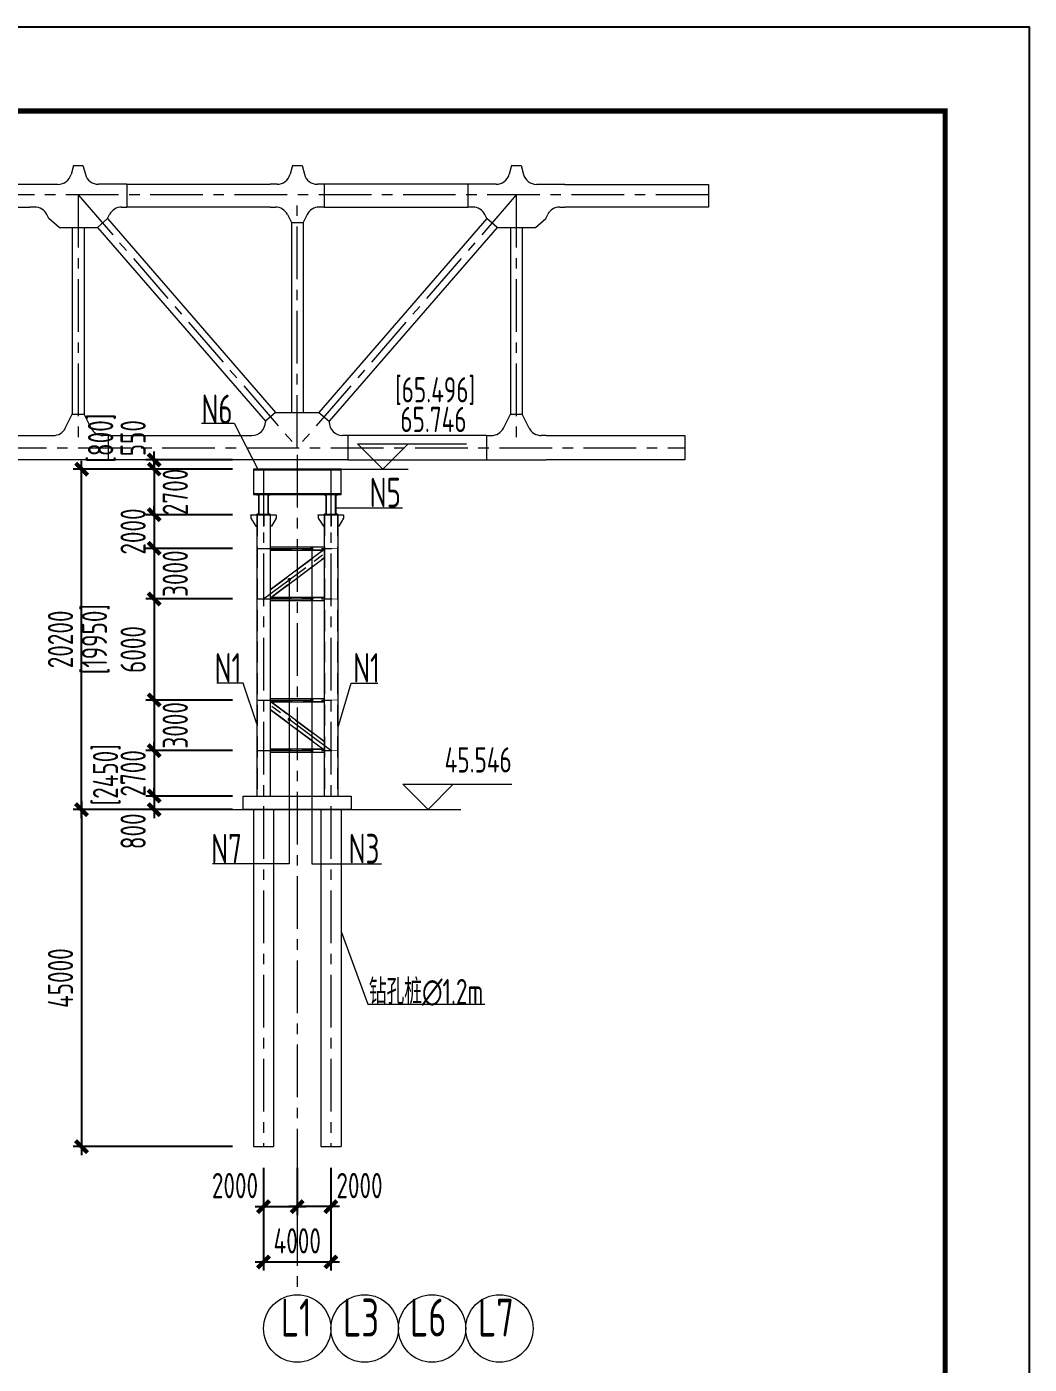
# Model space of a CAD drawing. Extents: x -2876908 to 633791, y -1383861 to 872234.
# Drawn here: x -1129054 to -1069560, y -561891 to -482523 of the extents above; entities that cross this region are included whole.
import ezdxf
from ezdxf.enums import TextEntityAlignment as Align

# ---------------------------------------------------------------- set-up
doc = ezdxf.new("R2010")
doc.units = 0
doc.header["$LTSCALE"] = 5
doc.header["$MEASUREMENT"] = 0
for name, pattern in [('CENTER', [2, 1.25, -0.25, 0.25, -0.25]), ('DASH', [0.35, 0.25, -0.1]), ('DASHED', [0.75, 0.5, -0.25])]:
    doc.linetypes.add(name, pattern=pattern)
doc.layers.get('0').update_dxf_attribs({"linetype": 'CONTINUOUS', "lineweight": 25})
doc.layers.get('DEFPOINTS').update_dxf_attribs({"color": 35, "linetype": 'CONTINUOUS', "lineweight": 13})
for name, color, linetype, lineweight in [('1粗实线', 1, 'CONTINUOUS', 30), ('3中心线', 6, 'CENTER', 18), ('4虚线', 2, 'DASHED', 18), ('5标注', 3, 'CONTINUOUS', 15), ('7边界线', 8, 'CONTINUOUS', 15), ('8轮廓线', 4, 'CONTINUOUS', 15), ('DIM', 3, 'CONTINUOUS', 0), ('HFZT', 5, 'CONTINUOUS', 15), ('REIND', 1, 'CONTINUOUS', 0), ('THIN', 7, 'CONTINUOUS', 0)]:
    doc.layers.add(name, color=color, linetype=linetype, lineweight=lineweight)
doc.styles.add('TSSD_Dimension', font='tssdeng.shx', dxfattribs={"width": 0.7, "bigfont": 'hztxt.shx'})
doc.styles.add('TSSD_NORM', font='tssdeng.shx', dxfattribs={"width": 0.7, "bigfont": 'hztxt.shx'})
doc.dimstyles.new('SJSYB-(50)$7', dxfattribs={"dimscale": 50, "dimtxt": 3.5, "dimasz": 1.5, "dimexe": 1, "dimexo": 1, "dimgap": 0.65, "dimtad": 1, "dimdec": 0, "dimzin": 0, "dimdsep": 46, "dimtxsty": 'TSSD_NORM', "dimblk": 'OBLIQUE', "dimcen": 0, "dimclrd": 256, "dimclre": 256, "dimclrt": 7, "dimadec": 0, "dimazin": 0, "dimtfac": 1, "dimtdec": 0, "dimtmove": 1, "dimatfit": 3, "dimldrblk": 'NONE', "dimfxl": 4, "dimfxlon": 1, "dimtolj": 1, "dimtzin": 0, "dimlwd": -1, "dimlwe": -1, "dimarcsym": 0})
doc.dimstyles.new('TSSD_100_100', dxfattribs={"dimtxt": 300, "dimasz": 100, "dimexe": 100, "dimexo": 250, "dimgap": 100, "dimtad": 1, "dimdec": 0, "dimzin": 0, "dimdsep": 46, "dimtxsty": 'TSSD_Dimension', "dimblk": 'ARCHTICK', "dimblk1": 'ARCHTICK', "dimblk2": 'ARCHTICK', "dimcen": 0, "dimdle": 100, "dimclrt": 7, "dimadec": 0, "dimazin": 0, "dimtfac": 1, "dimtdec": 0, "dimtix": 1, "dimtmove": 2, "dimatfit": 3, "dimfxl": 1, "dimtolj": 1, "dimtzin": 0, "dimarcsym": 0})

# ---------------------------------------------------------------- blocks, each defined once
blk = doc.blocks.new('施工设计图框')
at = {"color": 7, "linetype": 'Continuous'}
blk.add_lwpolyline([(-395.5, -13.5), (-395.5, 283.5), (24.5, 283.5), (24.5, -13.5), (-395.5, -13.5)], dxfattribs=at)
at = {"layer": '1粗实线', "color": 7, "linetype": 'Continuous', "const_width": 0.6}
blk.add_lwpolyline([(-370.5, -3.5), (-370.5, 273.5), (14.5, 273.5), (14.5, -3.5), (-370.5, -3.5)], dxfattribs=at)
at = {"layer": 'HFZT', "color": 2, "style": 'TSSD_NORM', "width": 0.7}
for tag, height, p in [('比例尺', 2.5, (7.25, 17.5)), ('图号', 2.5, (-20.49, 3.5)), ('日期', 2.5, (7.25, 3.5)), ('图名', 4, (-76.24, 0.75))]:
    blk.add_attdef(tag, text='', height=height, dxfattribs=at).set_placement(p, align=Align.MIDDLE)
blk = doc.blocks.new('LD')
at = {"layer": '3中心线', "ltscale": 500}
for p, q in [((-1150479, 4371), (-1199282, 4371)), ((-1187880, 4371), (-1174880, -10629)), ((-1187880, 4371), (-1187880, -10629)), ((-1174880, -10629), (-1174880, 4371)), ((-1161880, 4371), (-1174880, -10629)), ((-1161880, 4371), (-1161880, -10629)), ((-1197887, -10629), (-1151874, -10629))]:
    blk.add_line(p, q, dxfattribs=at)
at = {"layer": '8轮廓线'}
for p, q in [((-1188165, 6114), (-1188307, 5589)), ((-1188165, 6114), (-1187596, 6114)), ((-1187596, 6114), (-1187455, 5593)), ((-1175165, 6118), (-1175307, 5593)), ((-1175165, 6118), (-1174596, 6118)), ((-1174596, 6118), (-1174454, 5593)), ((-1162165, 6114), (-1162306, 5593)), ((-1162165, 6114), (-1161596, 6114)), ((-1161596, 6114), (-1161454, 5589)), ((-1189079, 4999), (-1199282, 4999)), ((-1199282, 4999), (-1199282, 3649)), ((-1185001, 5003), (-1186682, 5003)), ((-1185001, 5003), (-1176479, 5003)), ((-1185001, 5003), (-1185001, 3653)), ((-1176079, 5003), (-1176479, 5003)), ((-1173282, 5003), (-1173681, 5003)), ((-1164760, 5003), (-1173282, 5003)), ((-1173282, 5003), (-1173282, 3653)), ((-1163078, 5003), (-1164760, 5003)), ((-1164760, 5003), (-1164760, 3653)), ((-1159003, 4999), (-1160681, 4999)), ((-1159003, 4999), (-1150479, 4999)), ((-1150479, 4999), (-1150479, 3649)), ((-1199282, 3649), (-1190758, 3649)), ((-1190458, 3649), (-1190758, 3649)), ((-1189624, 2970), (-1189742, 3206)), ((-1186137, 2970), (-1186016, 3210)), ((-1185301, 3653), (-1185001, 3653)), ((-1176479, 3653), (-1185001, 3653)), ((-1176479, 3653), (-1176179, 3653)), ((-1175463, 3210), (-1175230, 2744)), ((-1174297, 3210), (-1174530, 2744)), ((-1173282, 3653), (-1173582, 3653)), ((-1173282, 3653), (-1164760, 3653)), ((-1164460, 3653), (-1164760, 3653)), ((-1163624, 2970), (-1163744, 3210)), ((-1160137, 2970), (-1160018, 3206)), ((-1159303, 3649), (-1159003, 3649)), ((-1150479, 3649), (-1159003, 3649)), ((-1189019, 2446), (-1189624, 2970)), ((-1189019, 2446), (-1186741, 2446)), ((-1188230, 2446), (-1188230, -8636)), ((-1187530, 2446), (-1187530, -8636)), ((-1186741, 2446), (-1186137, 2970)), ((-1186741, 2446), (-1176774, -9055)), ((-1186137, 2970), (-1176169, -8531)), ((-1175230, 2744), (-1175230, -8531)), ((-1175230, 2744), (-1174530, 2744)), ((-1174530, 2744), (-1174530, -8531)), ((-1163624, 2970), (-1173591, -8531)), ((-1163019, 2446), (-1172987, -9055)), ((-1163019, 2446), (-1163624, 2970)), ((-1163019, 2446), (-1160741, 2446)), ((-1162230, 2446), (-1162230, -8636)), ((-1161530, 2446), (-1161530, -8636)), ((-1160741, 2446), (-1160137, 2970)), ((-1188644, -9463), (-1188230, -8636)), ((-1188230, -8636), (-1187530, -8636)), ((-1187117, -9463), (-1187530, -8636)), ((-1176169, -8531), (-1176774, -9055)), ((-1176169, -8531), (-1173591, -8531)), ((-1173591, -8531), (-1172987, -9055)), ((-1162644, -9463), (-1162230, -8636)), ((-1162230, -8636), (-1161530, -8636)), ((-1161117, -9463), (-1161530, -8636)), ((-1176774, -9055), (-1176774, -9105)), ((-1172987, -9055), (-1172987, -9105)), ((-1197887, -9905), (-1197887, -11353)), ((-1197887, -9905), (-1189659, -9905)), ((-1189659, -9905), (-1189359, -9905)), ((-1186101, -9905), (-1186401, -9905)), ((-1186101, -9905), (-1186101, -11353)), ((-1186101, -9905), (-1177874, -9905)), ((-1177874, -9905), (-1177574, -9905)), ((-1171887, -9905), (-1172187, -9905)), ((-1171887, -9905), (-1171887, -11353)), ((-1163659, -9905), (-1171887, -9905)), ((-1163659, -9905), (-1163359, -9905)), ((-1163659, -9905), (-1163659, -11353)), ((-1160101, -9905), (-1160401, -9905)), ((-1160101, -9905), (-1151874, -9905)), ((-1151874, -9905), (-1151874, -11353)), ((-1186101, -11353), (-1197887, -11353)), ((-1171887, -11353), (-1186101, -11353)), ((-1171887, -11353), (-1160101, -11353)), ((-1151874, -11353), (-1160101, -11353))]:
    blk.add_line(p, q, dxfattribs=at)
for centre, start, end in [((-1189079, 5799), 270, 344.82495), ((-1186682, 5803), 195.17505, 270), ((-1176079, 5803), 270, 344.82495), ((-1173681, 5803), 195.17505, 270), ((-1163078, 5803), 270, 344.82495), ((-1160681, 5799), 195.17505, 270), ((-1190458, 2849), 26.56505, 90), ((-1185301, 2853), 90, 153.43495), ((-1176179, 2853), 26.56505, 90), ((-1173582, 2853), 90, 153.43495), ((-1164460, 2853), 26.56505, 90), ((-1159303, 2849), 90, 153.43495), ((-1189359, -9105), 270, 333.43495), ((-1186401, -9105), 206.56505, 270), ((-1177574, -9105), 269.99825, 0), ((-1172187, -9105), 180, 270.00175), ((-1163359, -9105), 270, 333.43495), ((-1160401, -9105), 206.56505, 270)]:
    blk.add_arc(centre, 800, start, end, dxfattribs=at)
blk = doc.blocks.new('_ArchTick')
at = {"color": 0, "linetype": 'ByBlock', "const_width": 0.5}
blk.add_lwpolyline([(-0.71, -0.71), (0.71, 0.71)], dxfattribs=at)
blk = doc.blocks.new('*D2085')
at = {"layer": 'DEFPOINTS', "color": 0, "transparency": 16777216}
for p in [(-1115601, -513477), (-1121491, -516477), (-1115601, -516477)]:
    blk.add_point(p, dxfattribs=at)
at = {"layer": 'DIM', "color": 0, "lineweight": -2, "transparency": 16777216}
for p, q in [((-1116851, -513477), (-1121991, -513477)), ((-1121491, -512977), (-1121491, -516977)), ((-1116851, -516477), (-1121991, -516477))]:
    blk.add_line(p, q, dxfattribs=at)
at = {"layer": 'DIM', "color": 0, "lineweight": -2, "transparency": 16777216, "xscale": 500, "yscale": 500, "zscale": 500}
for p, rotation in [((-1121491, -513477), 90), ((-1121491, -516477), 270)]:
    blk.add_blockref('_ArchTick', p, dxfattribs=dict(at, rotation=rotation))
at = {"layer": 'DIM', "color": 7, "transparency": 16777216, "insert": (-1120241, -514977), "char_height": 1500, "attachment_point": 5, "rotation": 90, "style": 'TSSD_Dimension'}
blk.add_mtext('\\A1;3000', dxfattribs=at)
blk = doc.blocks.new('*D2086')
at = {"layer": 'DEFPOINTS', "color": 0, "transparency": 16777216}
for p in [(-1121491, -508227), (-1115601, -508227), (-1115601, -508777)]:
    blk.add_point(p, dxfattribs=at)
at = {"layer": 'DIM', "color": 0, "lineweight": -2, "transparency": 16777216}
for p, q in [((-1121491, -508227), (-1121491, -507727)), ((-1116851, -508227), (-1121991, -508227)), ((-1121491, -508777), (-1121491, -508227)), ((-1116851, -508777), (-1121991, -508777)), ((-1121491, -508777), (-1121491, -509277))]:
    blk.add_line(p, q, dxfattribs=at)
at = {"layer": 'DIM', "color": 0, "lineweight": -2, "transparency": 16777216, "xscale": 500, "yscale": 500, "zscale": 500}
for p, rotation in [((-1121491, -508227), 270), ((-1121491, -508777), 90)]:
    blk.add_blockref('_ArchTick', p, dxfattribs=dict(at, rotation=rotation))
at = {"layer": 'DIM', "color": 7, "transparency": 16777216, "insert": (-1122741, -506936), "char_height": 1500, "attachment_point": 5, "rotation": 90, "style": 'TSSD_Dimension'}
blk.add_mtext('\\A1;550', dxfattribs=at)
blk = doc.blocks.new('*D2087')
at = {"layer": 'DEFPOINTS', "color": 0, "transparency": 16777216}
for p in [(-1125802, -508777), (-1115601, -508777), (-1115601, -528977)]:
    blk.add_point(p, dxfattribs=at)
at = {"layer": 'DIM', "color": 0, "lineweight": -2, "transparency": 16777216}
for p, q in [((-1125802, -529477), (-1125802, -508277)), ((-1116851, -508777), (-1126302, -508777)), ((-1116851, -528977), (-1126302, -528977))]:
    blk.add_line(p, q, dxfattribs=at)
at = {"layer": 'DIM', "color": 0, "lineweight": -2, "transparency": 16777216, "xscale": 500, "yscale": 500, "zscale": 500}
for p, rotation in [((-1125802, -508777), 90), ((-1125802, -528977), 270)]:
    blk.add_blockref('_ArchTick', p, dxfattribs=dict(at, rotation=rotation))
at = {"layer": 'DIM', "color": 7, "transparency": 16777216, "insert": (-1127052, -518877), "char_height": 1500, "attachment_point": 5, "rotation": 90, "style": 'TSSD_Dimension'}
blk.add_mtext('\\A1;20200', dxfattribs=at)
blk = doc.blocks.new('*D2088')
at = {"layer": 'DEFPOINTS', "color": 0, "transparency": 16777216}
for p in [(-1115001, -548977), (-1113001, -548977), (-1113001, -552539)]:
    blk.add_point(p, dxfattribs=at)
at = {"layer": 'DIM', "color": 0, "lineweight": -2, "transparency": 16777216}
for p, q in [((-1115001, -550227), (-1115001, -553039)), ((-1113001, -550227), (-1113001, -553039)), ((-1115501, -552539), (-1112501, -552539))]:
    blk.add_line(p, q, dxfattribs=at)
at = {"layer": 'DIM', "color": 0, "lineweight": -2, "transparency": 16777216, "xscale": 500, "yscale": 500, "zscale": 500, "rotation": 180}
blk.add_blockref('_ArchTick', (-1115001, -552539), dxfattribs=at)
at = {"layer": 'DIM', "color": 0, "lineweight": -2, "transparency": 16777216, "xscale": 500, "yscale": 500, "zscale": 500}
blk.add_blockref('_ArchTick', (-1113001, -552539), dxfattribs=at)
at = {"layer": 'DIM', "color": 7, "transparency": 16777216, "insert": (-1116695, -551289), "char_height": 1500, "attachment_point": 5, "style": 'TSSD_Dimension'}
blk.add_mtext('\\A1;2000', dxfattribs=at)
blk = doc.blocks.new('*D2089')
at = {"layer": 'DEFPOINTS', "color": 0, "transparency": 16777216}
for p in [(-1113001, -548977), (-1111001, -548977), (-1113001, -552539)]:
    blk.add_point(p, dxfattribs=at)
at = {"layer": 'DIM', "color": 0, "lineweight": -2, "transparency": 16777216}
for p, q in [((-1113001, -550227), (-1113001, -553039)), ((-1111001, -550227), (-1111001, -553039)), ((-1110501, -552539), (-1113501, -552539))]:
    blk.add_line(p, q, dxfattribs=at)
at = {"layer": 'DIM', "color": 0, "lineweight": -2, "transparency": 16777216, "xscale": 500, "yscale": 500, "zscale": 500, "rotation": 180}
blk.add_blockref('_ArchTick', (-1113001, -552539), dxfattribs=at)
at = {"layer": 'DIM', "color": 0, "lineweight": -2, "transparency": 16777216, "xscale": 500, "yscale": 500, "zscale": 500}
blk.add_blockref('_ArchTick', (-1111001, -552539), dxfattribs=at)
at = {"layer": 'DIM', "color": 7, "transparency": 16777216, "insert": (-1109306, -551289), "char_height": 1500, "attachment_point": 5, "style": 'TSSD_Dimension'}
blk.add_mtext('\\A1;2000', dxfattribs=at)
blk = doc.blocks.new('*D2090')
at = {"layer": 'DEFPOINTS', "color": 0, "transparency": 16777216}
for p in [(-1115001, -548977), (-1111001, -548977), (-1111001, -555819)]:
    blk.add_point(p, dxfattribs=at)
at = {"layer": 'DIM', "color": 0, "lineweight": -2, "transparency": 16777216}
for p, q in [((-1115001, -550227), (-1115001, -556319)), ((-1111001, -550227), (-1111001, -556319)), ((-1115501, -555819), (-1110501, -555819))]:
    blk.add_line(p, q, dxfattribs=at)
at = {"layer": 'DIM', "color": 0, "lineweight": -2, "transparency": 16777216, "xscale": 500, "yscale": 500, "zscale": 500, "rotation": 180}
blk.add_blockref('_ArchTick', (-1115001, -555819), dxfattribs=at)
at = {"layer": 'DIM', "color": 0, "lineweight": -2, "transparency": 16777216, "xscale": 500, "yscale": 500, "zscale": 500}
blk.add_blockref('_ArchTick', (-1111001, -555819), dxfattribs=at)
at = {"layer": 'DIM', "color": 7, "transparency": 16777216, "insert": (-1113001, -554569), "char_height": 1500, "attachment_point": 5, "style": 'TSSD_Dimension'}
blk.add_mtext('\\A1;4000', dxfattribs=at)
blk = doc.blocks.new('_None')
blk = doc.blocks.new('_Oblique')
at = {"color": 0, "linetype": 'ByBlock', "lineweight": -2}
blk.add_line((-0.5, -0.5), (0.5, 0.5), dxfattribs=at)
blk = doc.blocks.new('*D2091')
at = {"layer": 'DEFPOINTS', "color": 0, "transparency": 16777216}
for p in [(-1115601, -508777), (-1121491, -511477), (-1115601, -511477)]:
    blk.add_point(p, dxfattribs=at)
at = {"layer": 'DIM', "color": 0, "lineweight": -2, "transparency": 16777216}
for p, q in [((-1121491, -508277), (-1121491, -511977)), ((-1116851, -508777), (-1121991, -508777)), ((-1116851, -511477), (-1121991, -511477))]:
    blk.add_line(p, q, dxfattribs=at)
at = {"layer": 'DIM', "color": 0, "lineweight": -2, "transparency": 16777216, "xscale": 500, "yscale": 500, "zscale": 500}
for p, rotation in [((-1121491, -508777), 90), ((-1121491, -511477), 270)]:
    blk.add_blockref('_ArchTick', p, dxfattribs=dict(at, rotation=rotation))
at = {"layer": 'DIM', "color": 7, "transparency": 16777216, "insert": (-1120241, -510127), "char_height": 1500, "attachment_point": 5, "rotation": 90, "style": 'TSSD_Dimension'}
blk.add_mtext('\\A1;2700', dxfattribs=at)
blk = doc.blocks.new('*D2092')
at = {"layer": 'DEFPOINTS', "color": 0, "transparency": 16777216}
for p in [(-1115601, -511477), (-1121491, -513477), (-1115601, -513477)]:
    blk.add_point(p, dxfattribs=at)
at = {"layer": 'DIM', "color": 0, "lineweight": -2, "transparency": 16777216}
for p, q in [((-1121491, -511477), (-1121491, -510977)), ((-1116851, -511477), (-1121991, -511477)), ((-1121491, -511477), (-1121491, -513477)), ((-1116851, -513477), (-1121991, -513477)), ((-1121491, -513477), (-1121491, -513977))]:
    blk.add_line(p, q, dxfattribs=at)
at = {"layer": 'DIM', "color": 0, "lineweight": -2, "transparency": 16777216, "xscale": 500, "yscale": 500, "zscale": 500}
for p, rotation in [((-1121491, -511477), 270), ((-1121491, -513477), 90)]:
    blk.add_blockref('_ArchTick', p, dxfattribs=dict(at, rotation=rotation))
at = {"layer": 'DIM', "color": 7, "transparency": 16777216, "insert": (-1122741, -512477), "char_height": 1500, "attachment_point": 5, "rotation": 90, "style": 'TSSD_Dimension'}
blk.add_mtext('\\A1;2000', dxfattribs=at)
blk = doc.blocks.new('*D2093')
at = {"layer": 'DEFPOINTS', "color": 0, "transparency": 16777216}
for p in [(-1115601, -516477), (-1121491, -522477), (-1115601, -522477)]:
    blk.add_point(p, dxfattribs=at)
at = {"layer": 'DIM', "color": 0, "lineweight": -2, "transparency": 16777216}
for p, q in [((-1116851, -516477), (-1121991, -516477)), ((-1121491, -515977), (-1121491, -522977)), ((-1116851, -522477), (-1121991, -522477))]:
    blk.add_line(p, q, dxfattribs=at)
at = {"layer": 'DIM', "color": 0, "lineweight": -2, "transparency": 16777216, "xscale": 500, "yscale": 500, "zscale": 500}
for p, rotation in [((-1121491, -516477), 90), ((-1121491, -522477), 270)]:
    blk.add_blockref('_ArchTick', p, dxfattribs=dict(at, rotation=rotation))
at = {"layer": 'DIM', "color": 7, "transparency": 16777216, "insert": (-1122741, -519477), "char_height": 1500, "attachment_point": 5, "rotation": 90, "style": 'TSSD_Dimension'}
blk.add_mtext('\\A1;6000', dxfattribs=at)
blk = doc.blocks.new('*D2094')
at = {"layer": 'DEFPOINTS', "color": 0, "transparency": 16777216}
for p in [(-1115601, -522477), (-1121491, -525477), (-1115601, -525477)]:
    blk.add_point(p, dxfattribs=at)
at = {"layer": 'DIM', "color": 0, "lineweight": -2, "transparency": 16777216}
for p, q in [((-1121491, -521977), (-1121491, -525977)), ((-1116851, -522477), (-1121991, -522477)), ((-1116851, -525477), (-1121991, -525477))]:
    blk.add_line(p, q, dxfattribs=at)
at = {"layer": 'DIM', "color": 0, "lineweight": -2, "transparency": 16777216, "xscale": 500, "yscale": 500, "zscale": 500}
for p, rotation in [((-1121491, -522477), 90), ((-1121491, -525477), 270)]:
    blk.add_blockref('_ArchTick', p, dxfattribs=dict(at, rotation=rotation))
at = {"layer": 'DIM', "color": 7, "transparency": 16777216, "insert": (-1120241, -523977), "char_height": 1500, "attachment_point": 5, "rotation": 90, "style": 'TSSD_Dimension'}
blk.add_mtext('\\A1;3000', dxfattribs=at)
blk = doc.blocks.new('*D2095')
at = {"layer": 'DEFPOINTS', "color": 0, "transparency": 16777216}
for p in [(-1115601, -525477), (-1121491, -528177), (-1115601, -528177)]:
    blk.add_point(p, dxfattribs=at)
at = {"layer": 'DIM', "color": 0, "lineweight": -2, "transparency": 16777216}
for p, q in [((-1121491, -525477), (-1121491, -524977)), ((-1116851, -525477), (-1121991, -525477)), ((-1121491, -525477), (-1121491, -528177)), ((-1116851, -528177), (-1121991, -528177)), ((-1121491, -528177), (-1121491, -528677))]:
    blk.add_line(p, q, dxfattribs=at)
at = {"layer": 'DIM', "color": 0, "lineweight": -2, "transparency": 16777216, "xscale": 500, "yscale": 500, "zscale": 500}
for p, rotation in [((-1121491, -525477), 270), ((-1121491, -528177), 90)]:
    blk.add_blockref('_ArchTick', p, dxfattribs=dict(at, rotation=rotation))
at = {"layer": 'DIM', "color": 7, "transparency": 16777216, "insert": (-1122741, -526827), "char_height": 1500, "attachment_point": 5, "rotation": 90, "style": 'TSSD_Dimension'}
blk.add_mtext('\\A1;2700', dxfattribs=at)
blk = doc.blocks.new('*D2096')
at = {"layer": 'DEFPOINTS', "color": 0, "transparency": 16777216}
for p in [(-1115601, -528177), (-1121491, -528977), (-1115601, -528977)]:
    blk.add_point(p, dxfattribs=at)
at = {"layer": 'DIM', "color": 0, "lineweight": -2, "transparency": 16777216}
for p, q in [((-1121491, -528177), (-1121491, -527677)), ((-1116851, -528177), (-1121991, -528177)), ((-1121491, -528177), (-1121491, -528977)), ((-1116851, -528977), (-1121991, -528977)), ((-1121491, -528977), (-1121491, -529477))]:
    blk.add_line(p, q, dxfattribs=at)
at = {"layer": 'DIM', "color": 0, "lineweight": -2, "transparency": 16777216, "xscale": 500, "yscale": 500, "zscale": 500}
for p, rotation in [((-1121491, -528177), 270), ((-1121491, -528977), 90)]:
    blk.add_blockref('_ArchTick', p, dxfattribs=dict(at, rotation=rotation))
at = {"layer": 'DIM', "color": 7, "transparency": 16777216, "insert": (-1122741, -530267), "char_height": 1500, "attachment_point": 5, "rotation": 90, "style": 'TSSD_Dimension'}
blk.add_mtext('\\A1;800', dxfattribs=at)
blk = doc.blocks.new('*D2097')
at = {"layer": 'DEFPOINTS', "color": 0, "transparency": 16777216}
for p in [(-1115601, -528977), (-1125802, -548977), (-1115601, -548977)]:
    blk.add_point(p, dxfattribs=at)
at = {"layer": 'DIM', "color": 0, "lineweight": -2, "transparency": 16777216}
for p, q in [((-1125802, -528477), (-1125802, -549477)), ((-1116851, -528977), (-1126302, -528977)), ((-1116851, -548977), (-1126302, -548977))]:
    blk.add_line(p, q, dxfattribs=at)
at = {"layer": 'DIM', "color": 0, "lineweight": -2, "transparency": 16777216, "xscale": 500, "yscale": 500, "zscale": 500}
for p, rotation in [((-1125802, -528977), 90), ((-1125802, -548977), 270)]:
    blk.add_blockref('_ArchTick', p, dxfattribs=dict(at, rotation=rotation))
at = {"layer": 'DIM', "color": 7, "transparency": 16777216, "insert": (-1127052, -538977), "char_height": 1500, "attachment_point": 5, "rotation": 90, "style": 'TSSD_Dimension'}
blk.add_mtext('\\A1;45000', dxfattribs=at)

msp = doc.modelspace()

# ---------------------------------------------------------------- linework, layer by layer
at = {"layer": '3中心线', "ltscale": 500}
for p, q in [((-1113000.571, -507922.869), (-1113000.571, -557818.331)), ((-1115000.571, -508776.869), (-1115000.571, -548976.869)), ((-1111000.571, -508776.869), (-1111000.571, -548976.869)), ((-1115315.571, -513476.869), (-1110600.571, -513476.869)), ((-1115000.571, -516476.869), (-1111400.571, -513776.869)), ((-1115315.571, -516476.869), (-1110685.571, -516476.869)), ((-1115315.571, -522476.869), (-1110685.571, -522476.869)), ((-1111000.571, -525476.869), (-1115000.571, -522476.869)), ((-1115315.571, -525476.869), (-1110685.571, -525476.869))]:
    msp.add_line(p, q, dxfattribs=at)
at = {"layer": '4虚线', "ltscale": 500}
for p, q in [((-1115384.571, -511506.869), (-1115384.571, -528176.869)), ((-1114616.571, -511506.869), (-1114616.571, -528176.869)), ((-1111384.571, -511506.869), (-1111384.571, -528176.869)), ((-1110616.571, -511506.869), (-1110616.571, -528176.869)), ((-1114600.571, -513385.869), (-1111400.571, -513385.869)), ((-1114600.571, -515938.119), (-1111400.571, -513538.119)), ((-1114600.571, -513567.869), (-1111456.904, -513567.869)), ((-1114552.904, -516379.869), (-1111400.571, -514015.619)), ((-1114600.571, -516385.869), (-1111400.571, -516385.869)), ((-1114600.571, -516567.869), (-1111400.571, -516567.869)), ((-1114600.571, -522385.869), (-1111400.571, -522385.869)), ((-1114600.571, -522538.119), (-1111400.571, -524938.119)), ((-1114600.571, -523015.619), (-1111400.571, -525415.619)), ((-1114544.237, -522567.869), (-1111400.571, -522567.869)), ((-1114600.571, -525385.869), (-1111456.904, -525385.869)), ((-1114600.571, -525567.869), (-1111400.571, -525567.869))]:
    msp.add_line(p, q, dxfattribs=at)
at = {"layer": '5标注'}
for p, q in [((-1118688.692, -506049.483), (-1116744.65, -506049.483)), ((-1116744.65, -506049.483), (-1115333.84, -508776.869)), ((-1110700.571, -511072), (-1106748.139, -511072)), ((-1108803.966, -540526.12), (-1101874.419, -540526.12))]:
    msp.add_line(p, q, dxfattribs=at)
at = {"layer": '5标注', "linetype": 'DASH', "ltscale": 100, "const_width": 30, "flags": 128}
for points in [[(-1114600.571, -513476.869), (-1115400.571, -513476.869)], [(-1110600.571, -513476.869), (-1111400.571, -513476.869)], [(-1114600.571, -516476.869), (-1115400.571, -516476.869)], [(-1110600.571, -516476.869), (-1111400.571, -516476.869)], [(-1114600.571, -522476.869), (-1115400.571, -522476.869)], [(-1110600.571, -522476.869), (-1111400.571, -522476.869)], [(-1114600.571, -525476.869), (-1115400.571, -525476.869)], [(-1110600.571, -525476.869), (-1111400.571, -525476.869)]]:
    msp.add_lwpolyline(points, dxfattribs=at)
at = {"layer": '5标注'}
for points in [[(-1112135.819, -513476.869), (-1112135.819, -532203.794), (-1107993.057, -532203.794)], [(-1113471.775, -515330.273), (-1113471.775, -532203.794), (-1118037.876, -532203.794)], [(-1110400.571, -536213.117), (-1108803.966, -540526.12)]]:
    msp.add_lwpolyline(points, dxfattribs=at)
for centre in [(-1113000.571, -559768.331), (-1109000.571, -559768.331), (-1105000.571, -559768.331), (-1101000.571, -559768.331)]:
    msp.add_circle(centre, 2000, dxfattribs=at)
at = {"layer": '7边界线'}
msp.add_line((-1124354.364, -528976.869), (-1103288.57, -528976.869), dxfattribs=at)
at = {"layer": '8轮廓线'}
for p, q in [((-1110400.571, -508776.869), (-1115600.571, -508776.869)), ((-1115600.571, -508776.869), (-1115600.571, -510276.869)), ((-1115600.571, -508806.869), (-1110400.571, -508806.869)), ((-1110400.571, -510276.869), (-1110400.571, -508776.869)), ((-1110400.571, -510246.869), (-1115600.571, -510246.869)), ((-1115600.571, -510276.869), (-1110400.571, -510276.869)), ((-1115750.571, -511506.869), (-1115750.571, -511476.869)), ((-1115750.571, -511476.869), (-1114250.571, -511476.869)), ((-1114250.571, -511506.869), (-1115750.571, -511506.869)), ((-1115750.571, -511506.869), (-1115750.571, -511676.869)), ((-1115750.571, -511676.869), (-1115450.571, -512156.869)), ((-1115400.571, -511476.869), (-1114600.571, -511476.869)), ((-1115400.571, -511506.869), (-1115400.571, -528176.869)), ((-1115010.571, -511506.869), (-1115010.571, -512156.869)), ((-1114990.571, -511506.869), (-1114990.571, -512156.869)), ((-1114600.571, -511506.869), (-1114600.571, -528176.869)), ((-1114250.571, -511676.869), (-1114534.866, -512156.869)), ((-1114250.571, -511506.869), (-1114250.571, -511476.869)), ((-1114250.571, -511506.869), (-1114250.571, -511676.869)), ((-1111750.571, -511506.869), (-1111750.571, -511476.869)), ((-1111750.571, -511476.869), (-1110250.571, -511476.869)), ((-1110250.571, -511506.869), (-1111750.571, -511506.869)), ((-1111750.571, -511506.869), (-1111750.571, -511676.869)), ((-1111750.571, -511676.869), (-1111450.571, -512156.869)), ((-1111400.571, -511476.869), (-1110600.571, -511476.869)), ((-1111400.571, -511506.869), (-1111400.571, -528176.869)), ((-1111010.571, -511506.869), (-1111010.571, -512156.869)), ((-1110990.571, -511506.869), (-1110990.571, -512156.869)), ((-1110600.571, -511506.869), (-1110600.571, -528176.869)), ((-1110250.571, -511676.869), (-1110534.866, -512156.869)), ((-1110250.571, -511506.869), (-1110250.571, -511476.869)), ((-1110250.571, -511506.869), (-1110250.571, -511676.869)), ((-1115450.571, -512156.869), (-1115400.571, -512156.869)), ((-1114990.571, -512156.869), (-1115010.571, -512156.869)), ((-1114534.866, -512156.869), (-1114600.571, -512156.869)), ((-1111450.571, -512156.869), (-1111400.571, -512156.869)), ((-1110990.571, -512156.869), (-1111010.571, -512156.869)), ((-1110534.866, -512156.869), (-1110600.571, -512156.869)), ((-1114600.571, -513379.869), (-1111400.571, -513379.869)), ((-1114600.571, -515925.619), (-1111400.571, -513525.619)), ((-1114600.571, -513573.869), (-1111464.904, -513573.869)), ((-1114536.237, -516379.869), (-1111400.571, -514028.119)), ((-1114600.571, -516379.869), (-1111400.571, -516379.869)), ((-1114600.571, -516573.869), (-1111400.571, -516573.869)), ((-1114600.571, -522379.869), (-1111400.571, -522379.869)), ((-1114600.571, -522525.619), (-1111400.571, -524925.619)), ((-1114600.571, -523028.119), (-1111400.571, -525428.119)), ((-1114536.237, -522573.869), (-1111400.571, -522573.869)), ((-1114600.571, -525379.869), (-1111464.904, -525379.869)), ((-1114600.571, -525573.869), (-1111400.571, -525573.869)), ((-1115600.571, -528976.869), (-1115600.571, -548976.869)), ((-1114400.571, -528976.869), (-1114400.571, -548976.869)), ((-1111600.571, -528976.869), (-1111600.571, -548976.869)), ((-1110400.571, -528976.869), (-1110400.571, -548976.869)), ((-1115600.571, -548976.869), (-1114400.571, -548976.869)), ((-1111600.571, -548976.869), (-1110400.571, -548976.869))]:
    msp.add_line(p, q, dxfattribs=at)
for points in [[(-1115400.571, -511476.869), (-1114600.571, -511476.869), (-1114600.571, -511446.869), (-1114700.571, -511446.869), (-1114700.571, -510306.869), (-1114600.571, -510306.869), (-1114600.571, -510276.869), (-1115400.571, -510276.869), (-1115400.571, -510306.869), (-1115300.571, -510306.869), (-1115300.571, -511446.869), (-1115400.571, -511446.869)], [(-1115276.571, -511446.869), (-1114724.571, -511446.869), (-1114724.571, -510306.869), (-1115276.571, -510306.869)], [(-1111400.571, -511476.869), (-1110600.571, -511476.869), (-1110600.571, -511446.869), (-1110700.571, -511446.869), (-1110700.571, -510306.869), (-1110600.571, -510306.869), (-1110600.571, -510276.869), (-1111400.571, -510276.869), (-1111400.571, -510306.869), (-1111300.571, -510306.869), (-1111300.571, -511446.869), (-1111400.571, -511446.869)], [(-1111276.571, -511446.869), (-1110724.571, -511446.869), (-1110724.571, -510306.869), (-1111276.571, -510306.869)], [(-1116200.571, -528976.869), (-1116200.571, -528176.869), (-1109800.571, -528176.869), (-1109800.571, -528976.869)]]:
    msp.add_lwpolyline(points, close=True, dxfattribs=at)
at = {"layer": 'REIND', "const_width": 100}
for points in [[(-1112185.819, -513476.869, 1), (-1112085.819, -513476.869, 1)], [(-1113521.775, -515330.273, 1), (-1113421.775, -515330.273, 1)], [(-1112185.819, -516476.869, 1), (-1112085.819, -516476.869, 1)], [(-1112185.819, -522476.869, 1), (-1112085.819, -522476.869, 1)], [(-1113521.775, -523623.466, 1), (-1113421.775, -523623.466, 1)], [(-1112185.819, -525476.869, 1), (-1112085.819, -525476.869, 1)]]:
    msp.add_lwpolyline(points, format="xyb", close=True, dxfattribs=at)
at = {"layer": 'THIN'}
for p, q in [((-1107919.171, -508776.869), (-1109419.171, -507276.869)), ((-1109419.171, -507276.869), (-1106419.171, -507276.869)), ((-1107919.171, -508776.869), (-1106419.171, -507276.869)), ((-1106419.171, -507276.869), (-1102952.825, -507276.869)), ((-1115333.84, -508776.869), (-1106419.171, -508776.869)), ((-1105238.104, -528976.869), (-1106738.104, -527476.869)), ((-1106738.104, -527476.869), (-1103738.104, -527476.869)), ((-1105238.104, -528976.869), (-1103738.104, -527476.869)), ((-1103738.104, -527476.869), (-1100271.758, -527476.869)), ((-1107719.503, -528976.869), (-1103738.104, -528976.869))]:
    msp.add_line(p, q, dxfattribs=at)

# ---------------------------------------------------------------- block references
at = {"xscale": 500, "yscale": 500, "zscale": 500}
msp.add_blockref('施工设计图框', (-1081807.531, -624273.382), dxfattribs=at)
at = {"layer": '5标注'}
msp.add_blockref('LD', (61879.734, -496873.465), dxfattribs=at)

# ---------------------------------------------------------------- texts
at = {"layer": '5标注', "color": 7, "char_height": 1750, "style": 'TSSD_NORM'}
for s, insert, attachment_point in [('N6', (-1118688.692, -506099.483), 7), ('N5', (-1108704.645, -511039.5), 7), ('N1', (-1116315.166, -521443.89), 9), ('N1', (-1109685.976, -521443.89), 7), ('N7', (-1116285.741, -532171.294), 9), ('N3', (-1109949.564, -532171.294), 7)]:
    msp.add_mtext(s, dxfattribs=dict(at, insert=insert, attachment_point=attachment_point))
at = {"layer": 'DIM', "color": 7, "style": 'TSSD_Dimension', "width": 0.7}
for s, height, p in [('[65.496]', 1500, (-1102446.709, -505266.839)), ('65.746', 1500, (-1102952.825, -507026.869)), ('45.546', 1500, (-1100271.758, -527226.869)), ('L1', 2250, (-1112142.096, -560920.09)), ('L3', 2250, (-1108142.096, -560920.09)), ('L6', 2250, (-1104142.096, -560920.09)), ('L7', 2250, (-1100142.096, -560920.09))]:
    msp.add_text(s, height=height, dxfattribs=at).set_placement(p, align=Align.BOTTOM_RIGHT)
msp.add_text('钻孔桩∅1.2m', height=1500, dxfattribs=at).set_placement((-1108748.19, -540526.12))
at = {"layer": 'DIM', "color": 7, "char_height": 1500, "attachment_point": 5, "rotation": 90, "style": 'TSSD_Dimension'}
for s, insert in [('\\A1;[800]', (-1124591.452, -506936.485)), ('\\A1;[19950]', (-1124960.572, -518864.555)), ('\\A1;[2450]', (-1124305.014, -526913.453))]:
    msp.add_mtext(s, dxfattribs=dict(at, insert=insert))

# ---------------------------------------------------------------- dimensions: what is measured, and where the dimension line sits
at = {"layer": 'DIM'}
for base, p1, p2, angle, picture, middle in [((-1121491.428, -508226.869), (-1115600.571, -508776.869), (-1115600.571, -508226.869), 90, '*D2086', (-1122741.428, -506936.485)), ((-1121491.428, -511476.869), (-1115600.571, -508776.869), (-1115600.571, -511476.869), 90, '*D2091', (-1120241.428, -510126.869)), ((-1121491.428, -516476.869), (-1115600.571, -513476.869), (-1115600.571, -516476.869), 90, '*D2085', (-1120241.428, -514976.869)), ((-1121491.428, -525476.869), (-1115600.571, -522476.869), (-1115600.571, -525476.869), 90, '*D2094', (-1120241.428, -523976.869)), ((-1121491.428, -528976.869), (-1115600.571, -528176.869), (-1115600.571, -528976.869), 90, '*D2096', (-1122741.428, -530267.254)), ((-1113000.571, -552539.368), (-1111000.571, -548976.869), (-1113000.571, -548976.869), 180, '*D2089', (-1109306.34, -551289.368))]:
    dim = msp.add_linear_dim(base=base, p1=p1, p2=p2, angle=angle, dimstyle='TSSD_100_100', override={"dimtxt": 1500, "dimasz": 500, "dimexe": 500, "dimexo": 1250, "dimgap": 500, "dimdle": 500}, dxfattribs=at)
    dim.commit()
    dim.dimension.update_dxf_attribs({"geometry": picture, "text_midpoint": middle, "dimtype": 160})
for base, p1, p2, picture, middle in [((-1125802.359, -508776.869), (-1115600.571, -528976.869), (-1115600.571, -508776.869), '*D2087', (-1127052.359, -518876.869)), ((-1121491.428, -513476.869), (-1115600.571, -511476.869), (-1115600.571, -513476.869), '*D2092', (-1122741.428, -512476.869)), ((-1121491.428, -522476.869), (-1115600.571, -516476.869), (-1115600.571, -522476.869), '*D2093', (-1122741.428, -519476.869)), ((-1121491.428, -528176.869), (-1115600.571, -525476.869), (-1115600.571, -528176.869), '*D2095', (-1122741.428, -526826.869))]:
    dim = msp.add_linear_dim(base=base, p1=p1, p2=p2, angle=90, dimstyle='TSSD_100_100', override={"dimtxt": 1500, "dimasz": 500, "dimexe": 500, "dimexo": 1250, "dimgap": 500, "dimdle": 500}, dxfattribs=at)
    dim.commit()
    dim.dimension.update_dxf_attribs({"geometry": picture, "text_midpoint": middle})
dim = msp.add_linear_dim(base=(-1125802.359, -548976.869), p1=(-1115600.571, -528976.869), p2=(-1115600.571, -548976.869), angle=90, text='45000', dimstyle='TSSD_100_100', override={"dimtxt": 1500, "dimasz": 500, "dimexe": 500, "dimexo": 1250, "dimgap": 500, "dimdle": 500}, dxfattribs=at)
dim.commit()
dim.dimension.update_dxf_attribs({"geometry": '*D2097', "text_midpoint": (-1127052.359, -538976.869)})
dim = msp.add_linear_dim(base=(-1113000.571, -552539.368), p1=(-1115000.571, -548976.869), p2=(-1113000.571, -548976.869), dimstyle='TSSD_100_100', override={"dimtxt": 1500, "dimasz": 500, "dimexe": 500, "dimexo": 1250, "dimgap": 500, "dimdle": 500}, dxfattribs=at)
dim.commit()
dim.dimension.update_dxf_attribs({"geometry": '*D2088', "text_midpoint": (-1116694.801, -551289.368), "dimtype": 160})
dim = msp.add_linear_dim(base=(-1111000.571, -555819.141), p1=(-1115000.571, -548976.869), p2=(-1111000.571, -548976.869), dimstyle='TSSD_100_100', override={"dimtxt": 1500, "dimasz": 500, "dimexe": 500, "dimexo": 1250, "dimgap": 500, "dimdle": 500}, dxfattribs=at)
dim.commit()
dim.dimension.update_dxf_attribs({"geometry": '*D2090', "text_midpoint": (-1113000.571, -554569.141)})

# ---------------------------------------------------------------- leaders
at = {"layer": '5标注', "annotation_type": 0, "has_hookline": 1, "text_width": 1460.577}
for points, hookline_direction in [([(-1115400.571, -523883), (-1116207.666, -521476.39), (-1116282.666, -521476.39)], 1), ([(-1110600.571, -524152), (-1109793.476, -521476.39), (-1109718.476, -521476.39)], 0)]:
    msp.add_leader(points, dimstyle='SJSYB-(50)$7', override={"dimgap": 0.65, "dimtad": 1}, dxfattribs=dict(at, hookline_direction=hookline_direction))

doc.saveas('drawing.dxf')
